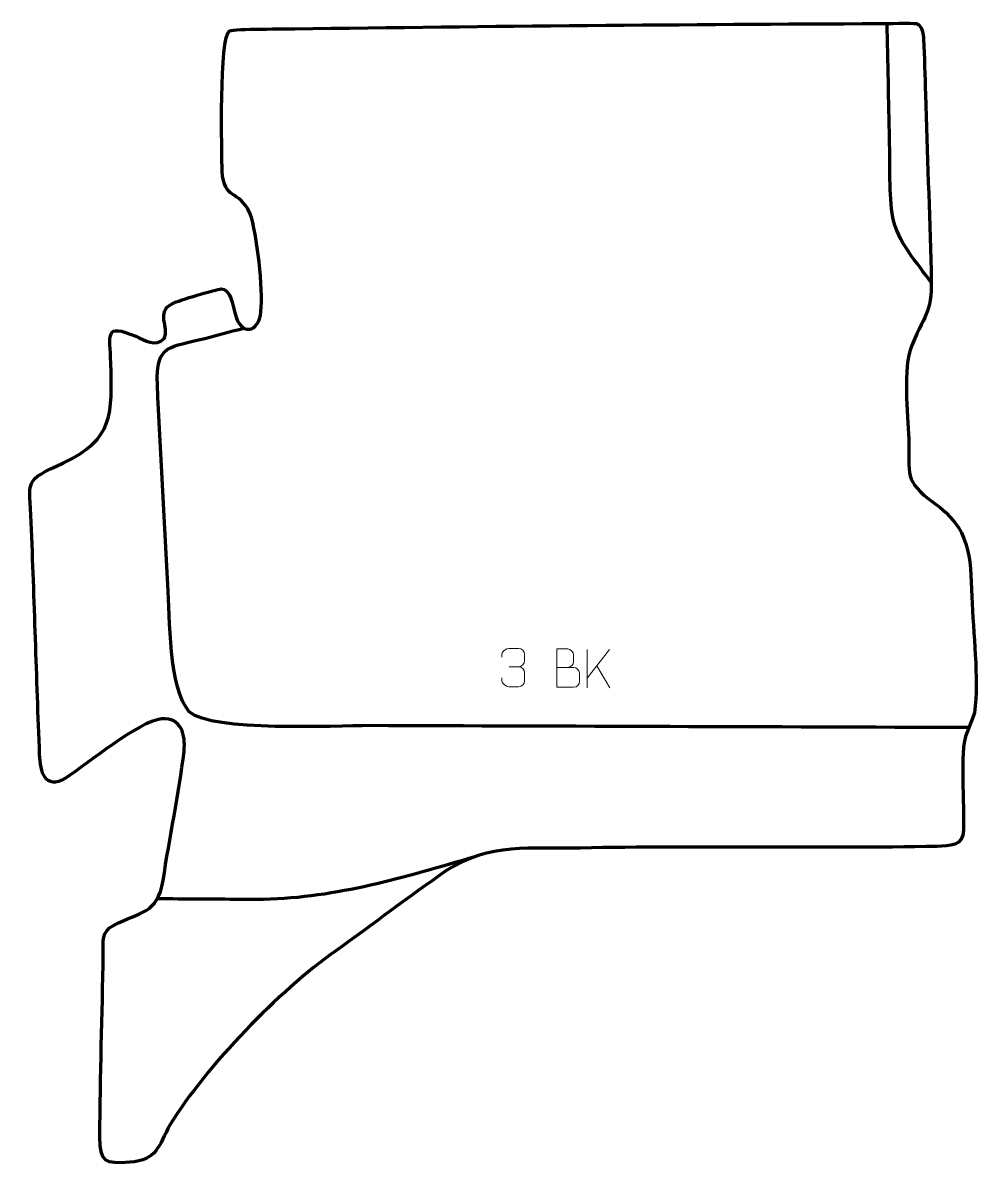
# Model space of a CAD drawing. Header units: millimetres. Extents: x 915 to 1537, y 18 to 761.
import ezdxf

# ---------------------------------------------------------------- set-up
doc = ezdxf.new("R2010")
doc.units = ezdxf.units.MM
doc.header["$MEASUREMENT"] = 0
doc.layers.add('layer 2', color=7, linetype='Continuous')
doc.layers.add('layer 3', color=7, linetype='Continuous')

msp = doc.modelspace()

# ---------------------------------------------------------------- linework, layer by layer
at = {"layer": 'layer 2', "color": 142, "lineweight": 158}
for points, knots in [([(1505.9166, 592.3491), (1496.8231, 604.8355), (1483.6748, 619.2832), (1480.862, 634.7226), (1480.862, 634.7226), (1478.2708, 648.9457), (1479.0817, 670.1797), (1478.7517, 685.2899), (1478.7517, 685.2899), (1478.1978, 710.6579), (1477.6875, 736.027), (1477.1782, 761.396)], [0, 0, 0, 0, 0.25, 0.25, 0.25, 0.25, 0.5, 0.5, 0.5, 0.5, 1, 1, 1, 1]), ([(1531.0222, 302.5706), (1400.8315, 302.9912), (1270.6407, 303.4119), (1140.4499, 303.8325), (1140.4499, 303.8325), (1118.2475, 303.756), (1037.8266, 299.7017), (1023.1516, 312.7381), (1023.1516, 312.7381), (1009.613, 328.175), (1010.4536, 374.2758), (1009.2552, 395.4265), (1009.2552, 395.4265), (1006.8059, 438.8937), (1004.3453, 482.3824), (1002.3352, 525.8718), (1002.3352, 525.8718), (1001.11, 552.3795), (1010.5715, 550.0346), (1033.2527, 555.9508), (1033.2527, 555.9508), (1041.7225, 558.16), (1050.1815, 560.4245), (1058.6419, 562.6704)], [0, 0, 0, 0, 0.14285714, 0.14285714, 0.14285714, 0.14285714, 0.28571429, 0.28571429, 0.28571429, 0.28571429, 0.42857143, 0.42857143, 0.42857143, 0.42857143, 0.57142857, 0.57142857, 0.57142857, 0.57142857, 0.71428571, 0.71428571, 0.71428571, 0.71428571, 1, 1, 1, 1]), ([(1208.7074, 218.4322), (1163.3195, 204.9548), (1119.2873, 191.818), (1071.5128, 190.669), (1071.5128, 190.669), (1066.4729, 190.5643), (1061.4548, 190.5708), (1056.4148, 190.6296), (1056.4148, 190.6296), (1038.3611, 190.908), (1020.3036, 190.9169), (1002.2483, 191.037)], [0, 0, 0, 0, 0.25, 0.25, 0.25, 0.25, 0.5, 0.5, 0.5, 0.5, 1, 1, 1, 1])]:
    msp.add_open_spline(points, degree=3, knots=knots, dxfattribs=at)
at = {"layer": 'layer 3', "color": 242, "lineweight": 158}
msp.add_open_spline([(1044.4954, 664.7826), (1045.7884, 645.6165), (1055.1599, 653.2325), (1062.5881, 637.5209), (1062.5881, 637.5209), (1067.5471, 623.6806), (1071.1043, 588.0566), (1069.7582, 573.4032), (1069.7582, 573.4032), (1068.4875, 559.5715), (1056.6644, 556.8263), (1052.7105, 572.4911), (1052.7105, 572.4911), (1051.5422, 577.231), (1049.9872, 588.1901), (1043.7614, 588.1678), (1043.7614, 588.1678), (1041.0822, 588.1582), (1015.7118, 580.396), (1012.5309, 578.8329), (1012.5309, 578.8329), (1000.5516, 572.9463), (1010.817, 563.2732), (1006.6744, 555.8738), (1006.6744, 555.8738), (1001.5095, 550.0694), (994.1246, 554.7258), (988.2423, 557.3875), (988.2423, 557.3875), (967.4119, 565.9104), (971.675, 558.8002), (972.0717, 539.8601), (972.0717, 539.8601), (972.8698, 507.4167), (974.0785, 490.0804), (941.2457, 474.9493), (941.2457, 474.9493), (914.8275, 462.7744), (919.185, 463.9152), (920.3048, 436.0769), (920.3048, 436.0769), (922.3036, 385.7077), (923.7203, 335.2874), (925.7721, 284.9372), (925.7721, 284.9372), (926.2134, 274.1101), (929.0265, 261.4883), (942.5256, 269.6518), (942.5256, 269.6518), (956.7318, 278.7642), (990.3896, 306.8885), (1005.1103, 308.2206), (1005.1103, 308.2206), (1018.0371, 309.3904), (1020.7788, 297.7125), (1019.7168, 287.2992), (1019.7168, 287.2992), (1016.3231, 259.0561), (1010.2052, 231.1586), (1006.1299, 202.9343), (1006.1299, 202.9343), (1002.1478, 180.8971), (991.2946, 182.9523), (973.8962, 173.7633), (973.8962, 173.7633), (965.8158, 169.4956), (967.2114, 163.9471), (967.0974, 155.2468), (967.0974, 155.2468), (966.5408, 115.497), (965.1649, 75.6969), (964.8761, 35.9601), (964.8761, 35.9601), (965.278, 19.671), (968.0116, 18.3336), (984.384, 19.5742), (984.384, 19.5742), (1002.4216, 20.9411), (1002.8274, 29.9392), (1010.6296, 44.0981), (1010.6296, 44.0981), (1035.1543, 83.4262), (1080.7951, 130.2395), (1118.4769, 157.3305), (1118.4769, 157.3305), (1142.3819, 174.4853), (1166.0068, 192.3761), (1190.0593, 209.2445), (1190.0593, 209.2445), (1218.3033, 227.6514), (1245.723, 223.4867), (1277.5719, 224.169), (1277.5719, 224.169), (1354.934, 225.7016), (1432.3582, 223.7695), (1509.6671, 225.192), (1509.6671, 225.192), (1517.8916, 225.3434), (1526.6727, 225.5949), (1526.9127, 235.8353), (1526.9127, 235.8353), (1527.1305, 252.2104), (1525.9005, 269.3552), (1526.5641, 285.4907), (1526.5641, 285.4907), (1527.1059, 298.666), (1530.4332, 301.211), (1533.9599, 312.2441), (1533.9599, 312.2441), (1537.0347, 335.3592), (1532.9613, 363.8887), (1532.2407, 387.7775), (1532.2407, 387.7775), (1531.4399, 414.3261), (1531.0852, 432.411), (1507.509, 448.8977), (1507.509, 448.8977), (1487.6041, 463.6019), (1491.9518, 467.3601), (1491.2352, 490.5506), (1491.2352, 490.5506), (1490.5457, 507.2765), (1487.1279, 536.2017), (1493.245, 551.2747), (1493.245, 551.2747), (1502.7178, 574.6163), (1506.6823, 571.7226), (1505.798, 600.1036), (1505.798, 600.1036), (1504.6069, 638.3325), (1503.3323, 676.5918), (1502.1085, 714.8241), (1502.1085, 714.8241), (1501.7226, 726.8786), (1501.3249, 738.9326), (1500.9136, 750.9862), (1500.9136, 750.9862), (1500.8136, 753.907), (1500.0299, 757.8581), (1497.9016, 759.8725), (1497.9016, 759.8725), (1497.4216, 760.3268), (1496.8731, 760.6826), (1496.2487, 760.9059), (1496.2487, 760.9059), (1493.4954, 761.3948), (1476.2293, 760.9549), (1472.71, 760.9406), (1472.71, 760.9406), (1345.8172, 760.4246), (1218.5865, 759.2859), (1091.7072, 757.5035), (1091.7072, 757.5035), (1087.5019, 757.4445), (1052.0057, 757.4813), (1049.4964, 756.227), (1049.4964, 756.227), (1042.2621, 752.6108), (1044.4259, 675.3557), (1044.4954, 664.7826)], degree=3, knots=[0, 0, 0, 0, 0.02439024, 0.02439024, 0.02439024, 0.02439024, 0.04878049, 0.04878049, 0.04878049, 0.04878049, 0.07317073, 0.07317073, 0.07317073, 0.07317073, 0.09756098, 0.09756098, 0.09756098, 0.09756098, 0.12195122, 0.12195122, 0.12195122, 0.12195122, 0.14634146, 0.14634146, 0.14634146, 0.14634146, 0.17073171, 0.17073171, 0.17073171, 0.17073171, 0.19512195, 0.19512195, 0.19512195, 0.19512195, 0.2195122, 0.2195122, 0.2195122, 0.2195122, 0.24390244, 0.24390244, 0.24390244, 0.24390244, 0.26829268, 0.26829268, 0.26829268, 0.26829268, 0.29268293, 0.29268293, 0.29268293, 0.29268293, 0.31707317, 0.31707317, 0.31707317, 0.31707317, 0.34146341, 0.34146341, 0.34146341, 0.34146341, 0.36585366, 0.36585366, 0.36585366, 0.36585366, 0.3902439, 0.3902439, 0.3902439, 0.3902439, 0.41463415, 0.41463415, 0.41463415, 0.41463415, 0.43902439, 0.43902439, 0.43902439, 0.43902439, 0.46341463, 0.46341463, 0.46341463, 0.46341463, 0.48780488, 0.48780488, 0.48780488, 0.48780488, 0.51219512, 0.51219512, 0.51219512, 0.51219512, 0.53658537, 0.53658537, 0.53658537, 0.53658537, 0.56097561, 0.56097561, 0.56097561, 0.56097561, 0.58536585, 0.58536585, 0.58536585, 0.58536585, 0.6097561, 0.6097561, 0.6097561, 0.6097561, 0.63414634, 0.63414634, 0.63414634, 0.63414634, 0.65853659, 0.65853659, 0.65853659, 0.65853659, 0.68292683, 0.68292683, 0.68292683, 0.68292683, 0.70731707, 0.70731707, 0.70731707, 0.70731707, 0.73170732, 0.73170732, 0.73170732, 0.73170732, 0.75609756, 0.75609756, 0.75609756, 0.75609756, 0.7804878, 0.7804878, 0.7804878, 0.7804878, 0.80487805, 0.80487805, 0.80487805, 0.80487805, 0.82926829, 0.82926829, 0.82926829, 0.82926829, 0.85365854, 0.85365854, 0.85365854, 0.85365854, 0.87804878, 0.87804878, 0.87804878, 0.87804878, 0.90243902, 0.90243902, 0.90243902, 0.90243902, 0.92682927, 0.92682927, 0.92682927, 0.92682927, 0.95121951, 0.95121951, 0.95121951, 0.95121951, 1, 1, 1, 1], dxfattribs=at)
at = {"layer": 'layer 3', "color": 250, "lineweight": 9}
for points, knots in [([(1226.5174, 348.4251), (1226.5174, 348.4251), (1226.5174, 350.2823), (1226.5174, 350.2823), (1226.5174, 350.2823), (1226.5031, 352.0242), (1229.1676, 354.1423), (1231.2267, 354.1196), (1231.2267, 354.1196), (1233.2908, 354.1196), (1235.3548, 354.1196), (1237.4185, 354.1196), (1237.4185, 354.1196), (1239.613, 354.1284), (1241.2113, 352.2816), (1241.2557, 350.3695), (1241.2557, 350.3695), (1241.2553, 348.9344), (1241.2553, 347.4993), (1241.2557, 346.0638), (1241.2557, 346.0638), (1241.2071, 344.4103), (1239.6045, 342.1803), (1237.4062, 342.1903), (1237.4062, 342.1903), (1239.6099, 342.1791), (1241.2179, 340.3759), (1241.2719, 338.3164), (1241.2719, 338.3164), (1241.2715, 336.5317), (1241.2715, 334.747), (1241.2719, 332.9619), (1241.2719, 332.9619), (1241.282, 330.9005), (1239.2271, 329.1374), (1237.4062, 329.1455), (1237.4062, 329.1455), (1235.3409, 329.1458), (1233.2757, 329.1458), (1231.2101, 329.1455), (1231.2101, 329.1455), (1229.0415, 329.157), (1226.5105, 331.5572), (1226.4919, 333.019), (1226.4919, 333.019), (1226.4919, 333.019), (1226.4919, 334.9276), (1226.4919, 334.9276)], [0, 0, 0, 0, 0.07692308, 0.07692308, 0.07692308, 0.07692308, 0.15384615, 0.15384615, 0.15384615, 0.15384615, 0.23076923, 0.23076923, 0.23076923, 0.23076923, 0.30769231, 0.30769231, 0.30769231, 0.30769231, 0.38461538, 0.38461538, 0.38461538, 0.38461538, 0.46153846, 0.46153846, 0.46153846, 0.46153846, 0.53846154, 0.53846154, 0.53846154, 0.53846154, 0.61538462, 0.61538462, 0.61538462, 0.61538462, 0.69230769, 0.69230769, 0.69230769, 0.69230769, 0.76923077, 0.76923077, 0.76923077, 0.76923077, 0.84615385, 0.84615385, 0.84615385, 0.84615385, 1, 1, 1, 1]), ([(1262.2325, 341.7619), (1265.8711, 341.7623), (1269.4582, 341.7623), (1273.0976, 341.7619), (1273.0976, 341.7619), (1275.073, 341.7446), (1276.9966, 340.0085), (1276.9966, 337.9589), (1276.9966, 337.9589), (1276.9962, 336.8303), (1276.9962, 333.7809), (1276.9966, 332.652), (1276.9966, 332.652), (1277.0142, 330.7941), (1275.4721, 328.7802), (1273.1506, 328.7971), (1273.1506, 328.7971), (1269.5108, 328.7975), (1265.8714, 328.7975), (1262.2325, 328.7971), (1262.2325, 328.7971), (1262.2325, 337.1154), (1262.2325, 345.4332), (1262.2325, 353.7507), (1262.2325, 353.7507), (1264.6062, 353.7507), (1266.9803, 353.7507), (1269.3545, 353.7507), (1269.3545, 353.7507), (1271.0353, 353.7683), (1273.1321, 351.8578), (1273.1498, 349.8954), (1273.1498, 349.8954), (1273.1494, 347.8293), (1273.1494, 347.6833), (1273.1498, 345.6168), (1273.1498, 345.6168), (1273.1671, 343.5507), (1271.3126, 341.7446), (1269.3026, 341.7619)], [0, 0, 0, 0, 0.09090909, 0.09090909, 0.09090909, 0.09090909, 0.18181818, 0.18181818, 0.18181818, 0.18181818, 0.27272727, 0.27272727, 0.27272727, 0.27272727, 0.36363636, 0.36363636, 0.36363636, 0.36363636, 0.45454545, 0.45454545, 0.45454545, 0.45454545, 0.54545455, 0.54545455, 0.54545455, 0.54545455, 0.63636364, 0.63636364, 0.63636364, 0.63636364, 0.72727273, 0.72727273, 0.72727273, 0.72727273, 0.81818182, 0.81818182, 0.81818182, 0.81818182, 1, 1, 1, 1])]:
    msp.add_open_spline(points, degree=3, knots=knots, dxfattribs=at)
for points in [[(1282.0716, 353.3061), (1282.0716, 353.3061), (1282.0716, 328.3525), (1282.0716, 328.3525)], [(1296.4478, 353.3061), (1296.4478, 353.3061), (1282.0716, 334.6664), (1282.0716, 334.6664)], [(1231.2271, 342.1799), (1231.2271, 342.1799), (1237.4235, 342.1799), (1237.4235, 342.1799)], [(1296.7731, 328.4483), (1296.7731, 328.4483), (1288.3026, 342.7619), (1288.3026, 342.7619)]]:
    msp.add_open_spline(points, degree=3, dxfattribs=at)

doc.saveas('drawing.dxf')
